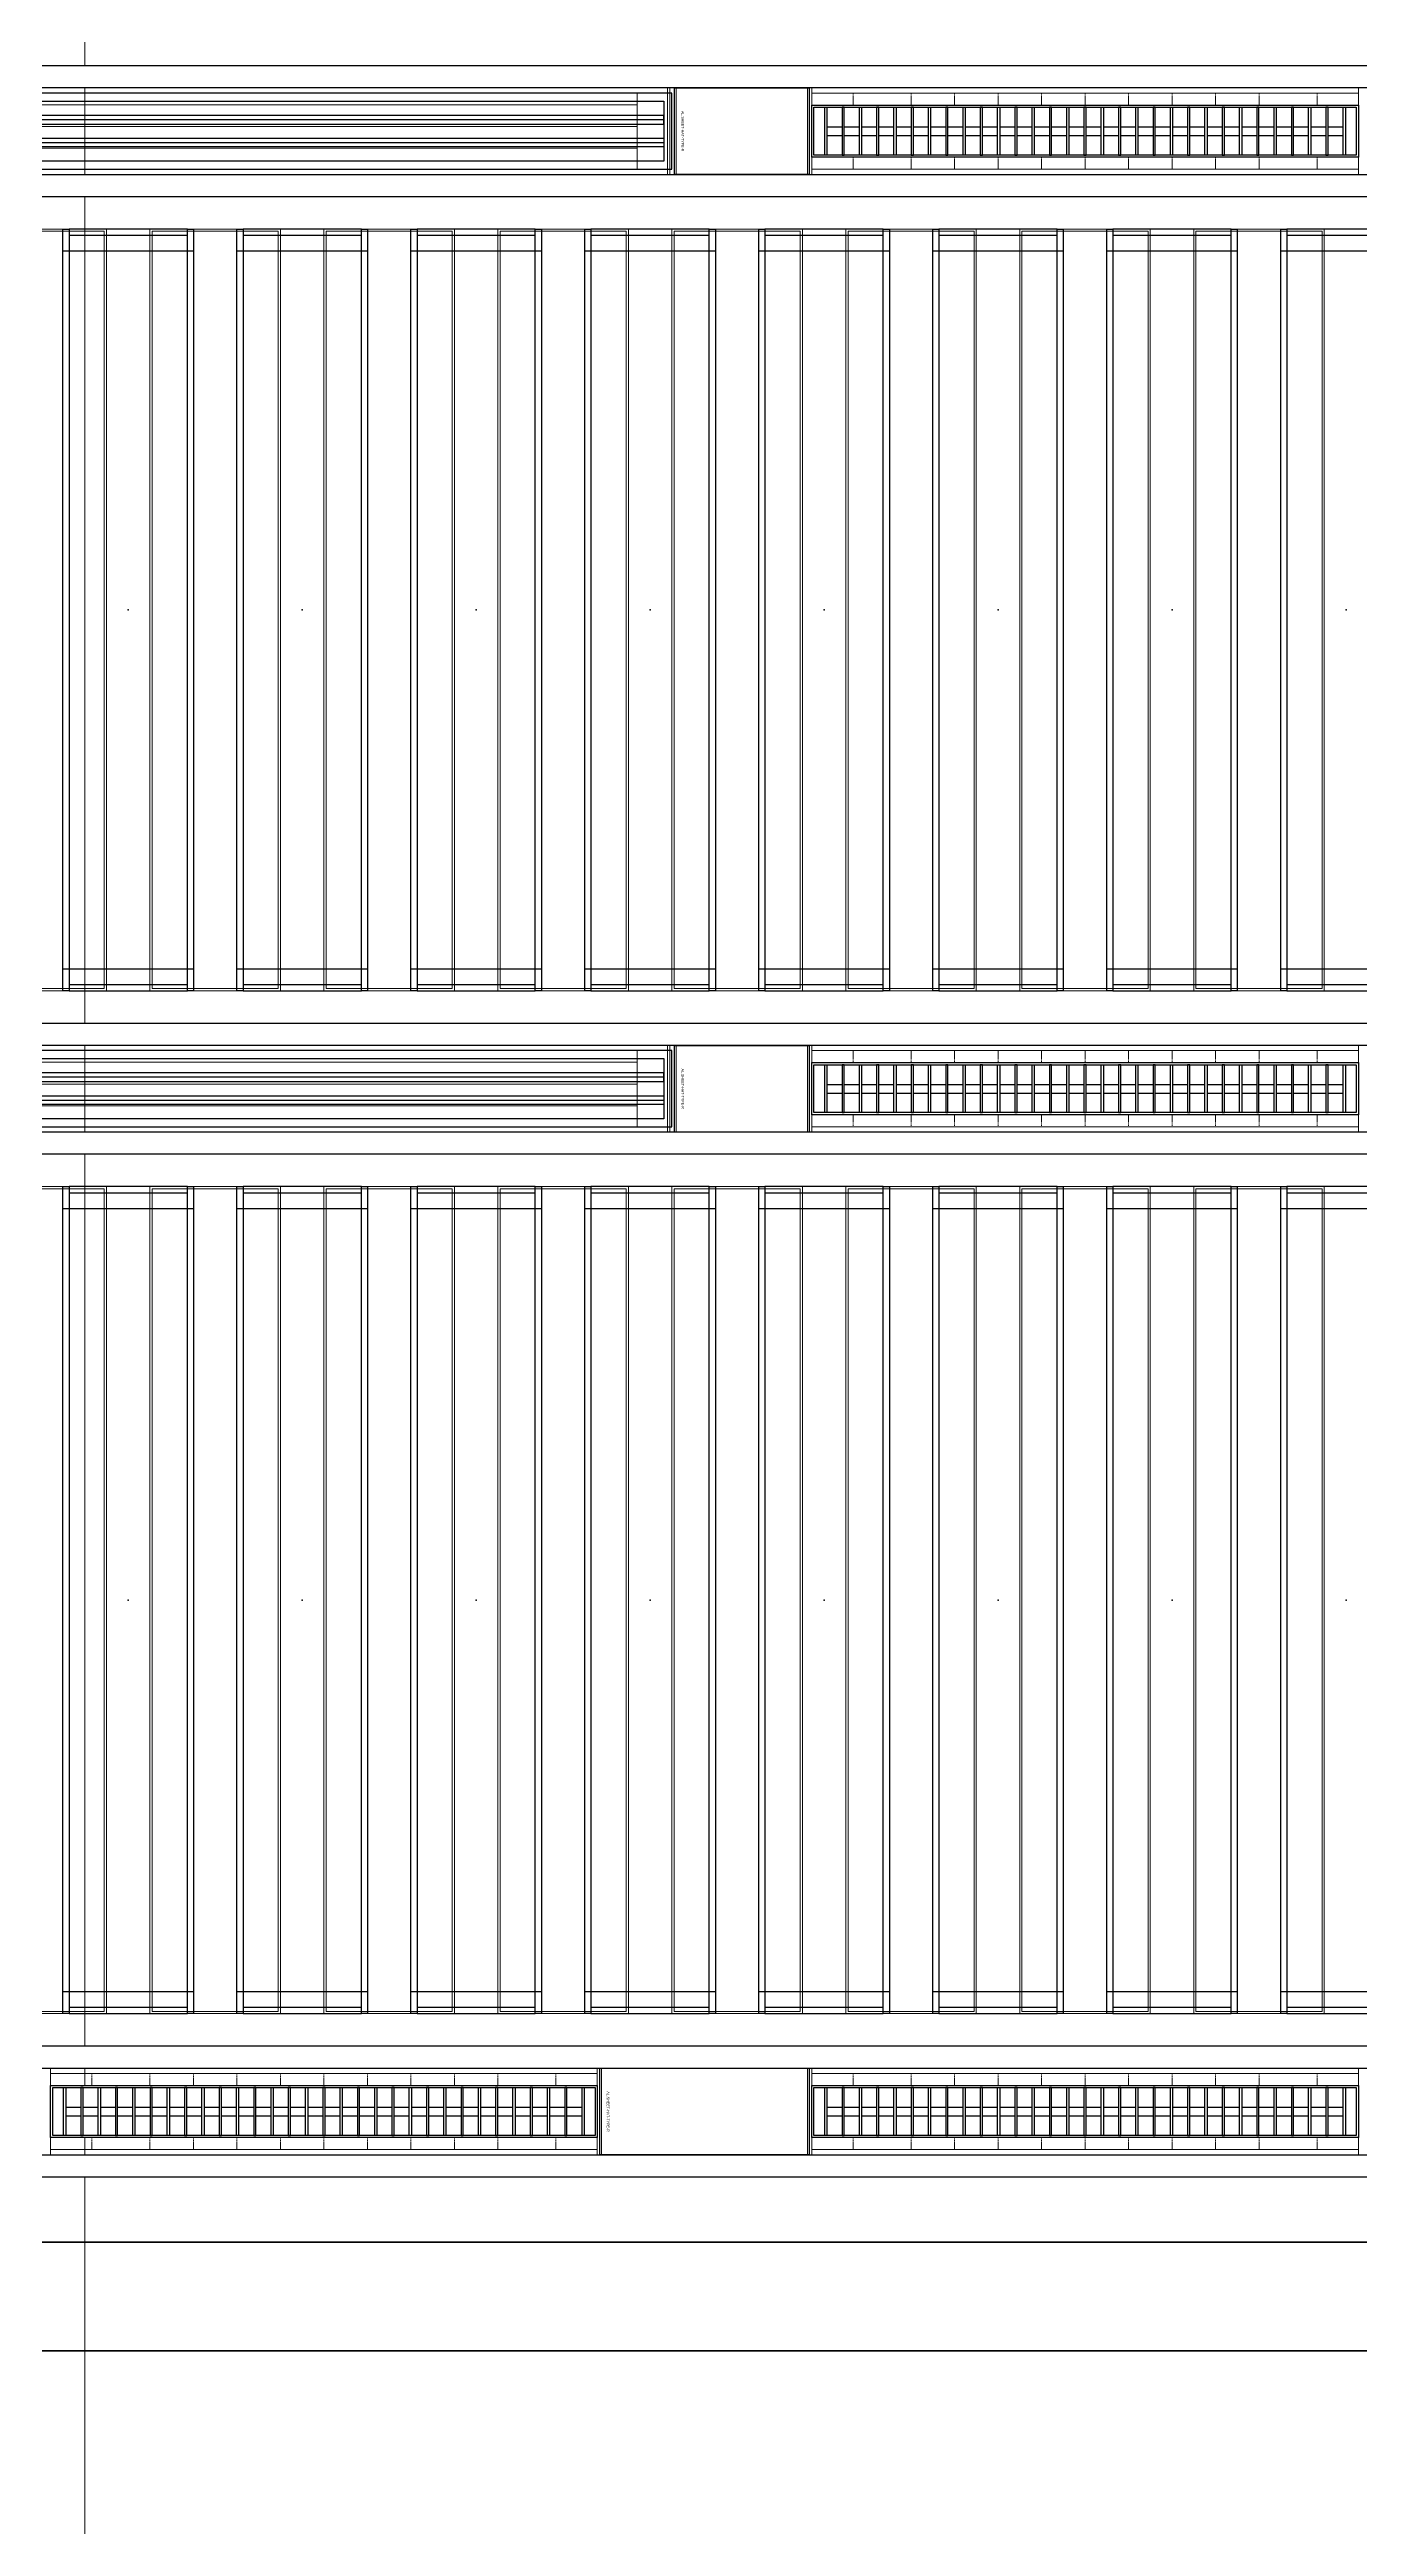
# Model space of a CAD drawing. Header units: millimetres. Extents: x 813027 to 1148939, y -931049 to -10.
# Drawn here: x 908759 to 911771, y -115288 to -109598 of the extents above; entities that cross this region are included whole.
import ezdxf
from ezdxf.enums import TextEntityAlignment as Align

# ---------------------------------------------------------------- set-up
doc = ezdxf.new("R2010")
doc.units = ezdxf.units.MM
doc.linetypes.add('DPA_Grid _ Level 500', pattern=[5.5, 2.75, -0.75, 1.25, -0.75])
doc.linetypes.add('DPA_Hidden 50', pattern=[3, 2, -1])
for name, color, linetype in [('000 - WIPEOUT', 250, 'Continuous'), ('001 - ASCESSORIES', 1, 'Continuous'), ('A04_TUBE SERIES', 2, 'Continuous'), ('A11_ALU.SOLID SHEET', 7, 'Continuous')]:
    doc.layers.add(name, color=color, linetype=linetype)
for name, color, linetype, lineweight in [('A-GLAZ-CURT', 2, 'Continuous', 9), ('S-GRID', 251, 'Continuous', 9), ('WALL-E', 2, 'Continuous', 25)]:
    doc.layers.add(name, color=color, linetype=linetype, lineweight=lineweight)

# ---------------------------------------------------------------- blocks, each defined once
blk = doc.blocks.new('DPA_CP_Metal Ceiling Panel - Vertical Panel with Gap-V2-4160 - LOWER PLATFORM LEVEL - REFLECTED CEILING GENERAL PLAN')
at = {"layer": 'A-GLAZ-CURT'}
for p, q in [((911396.3, -112211.8), (911396.3, -114111.8)), ((911696.3, -112211.8), (911396.3, -112211.8)), ((911396.3, -114111.8), (911396.3, -112211.8)), ((911396.3, -112211.8), (911691.3, -112211.8)), ((911396.3, -112211.8), (911396.3, -114111.8)), ((911696.3, -112211.8), (911396.3, -112211.8)), ((911691.3, -112211.8), (911396.3, -112211.8)), ((911396.3, -112211.8), (911396.3, -114111.8)), ((911396.3, -114111.8), (911396.3, -112211.8)), ((911396.3, -112211.8), (911696.3, -112211.8)), ((911401.3, -114106.8), (911401.3, -112216.8)), ((911691.3, -112216.8), (911401.3, -112216.8)), ((911691.3, -112216.8), (911691.3, -114106.8)), ((911696.3, -112211.8), (911696.3, -114111.8)), ((911696.3, -112211.8), (911696.3, -114111.8)), ((911696.3, -114111.8), (911696.3, -112211.8)), ((911696.3, -114111.8), (911696.3, -112211.8)), ((911696.3, -112211.8), (911696.3, -114111.8)), ((911696.3, -114111.8), (911396.3, -114111.8)), ((911691.3, -114111.8), (911396.3, -114111.8)), ((911396.3, -114111.8), (911696.3, -114111.8)), ((911396.3, -114111.8), (911691.3, -114111.8)), ((911696.3, -114111.8), (911396.3, -114111.8)), ((911691.3, -114106.8), (911401.3, -114106.8))]:
    blk.add_line(p, q, dxfattribs=at)
blk = doc.blocks.new('DPA_CP_Metal Ceiling Panel - Vertical Panel with Gap-13988918-4160 - LOWER PLATFORM LEVEL - REFLECTED CEILING GENERAL PLAN')
at = {"layer": 'A-GLAZ-CURT'}
for p, q in [((994596.3, -114111.8), (994596.3, -112211.8)), ((994596.3, -112211.8), (994896.3, -112211.8)), ((994596.3, -114111.8), (994596.3, -112211.8)), ((994596.3, -112211.8), (994896.3, -112211.8)), ((994896.3, -112211.8), (994596.3, -112211.8)), ((994596.3, -112211.8), (994596.3, -114111.8)), ((994896.3, -112211.8), (994596.3, -112211.8)), ((994596.3, -112211.8), (994596.3, -114111.8)), ((994596.3, -114111.8), (994596.3, -112211.8)), ((994596.3, -112211.8), (994896.3, -112211.8)), ((994601.3, -114106.8), (994601.3, -112216.8)), ((994601.3, -112216.8), (994891.3, -112216.8)), ((994891.3, -112216.8), (994891.3, -114106.8)), ((994896.3, -114111.8), (994896.3, -112211.8)), ((994896.3, -112211.8), (994896.3, -114111.8)), ((994896.3, -114111.8), (994896.3, -112211.8)), ((994896.3, -114111.8), (994896.3, -112211.8)), ((994896.3, -112211.8), (994896.3, -114111.8)), ((994596.3, -114111.8), (994896.3, -114111.8)), ((994896.3, -114111.8), (994596.3, -114111.8)), ((994596.3, -114111.8), (994896.3, -114111.8)), ((994596.3, -114111.8), (994896.3, -114111.8)), ((994896.3, -114111.8), (994596.3, -114111.8)), ((994601.3, -114106.8), (994891.3, -114106.8))]:
    blk.add_line(p, q, dxfattribs=at)
blk = doc.blocks.new('DPA_CP_Metal Ceiling Panel - Vertical Panel with Gap-V6-4160 - LOWER PLATFORM LEVEL - REFLECTED CEILING GENERAL PLAN')
at = {"layer": 'A-GLAZ-CURT'}
for p, q in [((911396.3, -110011.8), (911396.3, -111761.8)), ((911696.3, -110011.8), (911396.3, -110011.8)), ((911396.3, -111761.8), (911396.3, -110011.8)), ((911396.3, -110011.8), (911691.3, -110011.8)), ((911396.3, -110011.8), (911396.3, -111761.8)), ((911696.3, -110011.8), (911396.3, -110011.8)), ((911691.3, -110011.8), (911396.3, -110011.8)), ((911396.3, -110011.8), (911396.3, -111761.8)), ((911396.3, -111761.8), (911396.3, -110011.8)), ((911396.3, -110011.8), (911696.3, -110011.8)), ((911401.3, -111756.8), (911401.3, -110016.8)), ((911691.3, -110016.8), (911401.3, -110016.8)), ((911691.3, -110016.8), (911691.3, -111756.8)), ((911696.3, -110011.8), (911696.3, -111761.8)), ((911696.3, -110011.8), (911696.3, -111761.8)), ((911696.3, -111761.8), (911696.3, -110011.8)), ((911696.3, -111761.8), (911696.3, -110011.8)), ((911696.3, -110011.8), (911696.3, -111761.8)), ((911696.3, -111761.8), (911396.3, -111761.8)), ((911691.3, -111761.8), (911396.3, -111761.8)), ((911396.3, -111761.8), (911696.3, -111761.8)), ((911396.3, -111761.8), (911691.3, -111761.8)), ((911696.3, -111761.8), (911396.3, -111761.8)), ((911691.3, -111756.8), (911401.3, -111756.8))]:
    blk.add_line(p, q, dxfattribs=at)
blk = doc.blocks.new('DPA_CP_Metal Ceiling Panel - Vertical Panel with Gap-23421458-4160 - LOWER PLATFORM LEVEL - REFLECTED CEILING GENERAL PLAN')
at = {"layer": 'A-GLAZ-CURT'}
for p, q in [((914196.3, -110011.8), (914196.3, -111761.8)), ((914496.3, -110011.8), (914196.3, -110011.8)), ((914196.3, -111761.8), (914196.3, -110011.8)), ((914196.3, -110011.8), (914496.3, -110011.8)), ((914196.3, -110011.8), (914196.3, -111761.8)), ((914496.3, -110011.8), (914196.3, -110011.8)), ((914496.3, -110011.8), (914196.3, -110011.8)), ((914196.3, -110011.8), (914196.3, -111761.8)), ((914196.3, -111761.8), (914196.3, -110011.8)), ((914196.3, -110011.8), (914496.3, -110011.8)), ((914201.3, -111756.8), (914201.3, -110016.8)), ((914491.3, -110016.8), (914201.3, -110016.8)), ((914491.3, -110016.8), (914491.3, -111756.8)), ((914496.3, -110011.8), (914496.3, -111761.8)), ((914496.3, -110011.8), (914496.3, -111761.8)), ((914496.3, -111761.8), (914496.3, -110011.8)), ((914496.3, -111761.8), (914496.3, -110011.8)), ((914496.3, -110011.8), (914496.3, -111761.8)), ((914496.3, -111761.8), (914196.3, -111761.8)), ((914496.3, -111761.8), (914196.3, -111761.8)), ((914196.3, -111761.8), (914496.3, -111761.8)), ((914196.3, -111761.8), (914496.3, -111761.8)), ((914496.3, -111761.8), (914196.3, -111761.8)), ((914491.3, -111756.8), (914201.3, -111756.8))]:
    blk.add_line(p, q, dxfattribs=at)
blk = doc.blocks.new('DPA_CP_Metal Ceiling Luminaire1 - Linear Luminaire 2-14739897-4160 - LOWER PLATFORM LEVEL - REFLECTED CEILING GENERAL PLAN')
at = {"layer": 'A-GLAZ-CURT'}
for p, q in [((901767.8, -114474.3), (901767.8, -114199.3)), ((901767.8, -114199.3), (903024.8, -114199.3)), ((901767.8, -114199.3), (901767.8, -114474.3)), ((903024.8, -114199.3), (901767.8, -114199.3)), ((901767.8, -114199.3), (903024.8, -114199.3)), ((903024.8, -114199.3), (903024.8, -114474.3)), ((903024.8, -114474.3), (903024.8, -114199.3)), ((901767.8, -114249.3), (901767.8, -114474.3)), ((901767.8, -114249.3), (903024.8, -114249.3)), ((903024.8, -114249.3), (903024.8, -114474.3)), ((901767.8, -114424.3), (903024.8, -114424.3)), ((903024.8, -114474.3), (901767.8, -114474.3)), ((903024.8, -114474.3), (901767.8, -114474.3)), ((901767.8, -114474.3), (903024.8, -114474.3))]:
    blk.add_line(p, q, dxfattribs=at)
at = {"layer": 'A-GLAZ-CURT', "linetype": 'DPA_Hidden 50'}
for p, q in [((901862.8, -114249.3), (901862.8, -114424.3)), ((901996.3, -114249.3), (901996.3, -114424.3)), ((902096.3, -114249.3), (902096.3, -114424.3)), ((902196.3, -114249.3), (902196.3, -114424.3)), ((902296.3, -114249.3), (902296.3, -114424.3)), ((902396.3, -114249.3), (902396.3, -114424.3)), ((902496.3, -114249.3), (902496.3, -114424.3)), ((902596.3, -114249.3), (902596.3, -114424.3)), ((902696.3, -114249.3), (902696.3, -114424.3)), ((902796.3, -114249.3), (902796.3, -114424.3)), ((902929.8, -114249.3), (902929.8, -114424.3))]:
    blk.add_line(p, q, dxfattribs=at)
blk = doc.blocks.new('DPA_CP_Metal Ceiling Panel - Horizontal with Gap-20306943-4160 - LOWER PLATFORM LEVEL - REFLECTED CEILING GENERAL PLAN')
at = {"layer": 'A-GLAZ-CURT'}
for p, q in [((910029.8, -114474.3), (910029.8, -114199.3)), ((910029.8, -114199.3), (910512.8, -114199.3)), ((910029.8, -114474.3), (910029.8, -114199.3)), ((910029.8, -114199.3), (910512.8, -114199.3)), ((910512.8, -114199.3), (910029.8, -114199.3)), ((910029.8, -114199.3), (910029.8, -114474.3)), ((910512.8, -114199.3), (910029.8, -114199.3)), ((910029.8, -114199.3), (910029.8, -114474.3)), ((910029.8, -114474.3), (910029.8, -114199.3)), ((910029.8, -114199.3), (910512.8, -114199.3)), ((910034.8, -114469.3), (910034.8, -114204.3)), ((910034.8, -114204.3), (910507.8, -114204.3)), ((910507.8, -114204.3), (910507.8, -114469.3)), ((910512.8, -114474.3), (910512.8, -114199.3)), ((910512.8, -114199.3), (910512.8, -114474.3)), ((910512.8, -114474.3), (910512.8, -114199.3)), ((910512.8, -114474.3), (910512.8, -114199.3)), ((910512.8, -114199.3), (910512.8, -114474.3)), ((910029.8, -114474.3), (910512.8, -114474.3)), ((910512.8, -114474.3), (910029.8, -114474.3)), ((910029.8, -114474.3), (910512.8, -114474.3)), ((910029.8, -114474.3), (910512.8, -114474.3)), ((910512.8, -114474.3), (910029.8, -114474.3)), ((910034.8, -114469.3), (910507.8, -114469.3))]:
    blk.add_line(p, q, dxfattribs=at)
blk = doc.blocks.new('DPA_CP_Metal Ceiling Panel - Horizontal with Gap-20308794-4160 - LOWER PLATFORM LEVEL - REFLECTED CEILING GENERAL PLAN')
at = {"layer": 'A-GLAZ-CURT'}
for p, q in [((910201.3, -109924.3), (910201.3, -109649.3)), ((910201.3, -109649.3), (910512.8, -109649.3)), ((910201.3, -109924.3), (910201.3, -109649.3)), ((910201.3, -109649.3), (910512.8, -109649.3)), ((910512.8, -109649.3), (910201.3, -109649.3)), ((910201.3, -109649.3), (910201.3, -109924.3)), ((910512.8, -109649.3), (910201.3, -109649.3)), ((910201.3, -109649.3), (910201.3, -109924.3)), ((910201.3, -109924.3), (910201.3, -109649.3)), ((910201.3, -109649.3), (910512.8, -109649.3)), ((910206.3, -109919.3), (910206.3, -109654.3)), ((910206.3, -109654.3), (910507.8, -109654.3)), ((910507.8, -109654.3), (910507.8, -109919.3)), ((910512.8, -109924.3), (910512.8, -109649.3)), ((910512.8, -109649.3), (910512.8, -109924.3)), ((910512.8, -109924.3), (910512.8, -109649.3)), ((910512.8, -109924.3), (910512.8, -109649.3)), ((910512.8, -109649.3), (910512.8, -109924.3)), ((910201.3, -109924.3), (910512.8, -109924.3)), ((910512.8, -109924.3), (910201.3, -109924.3)), ((910201.3, -109924.3), (910512.8, -109924.3)), ((910201.3, -109924.3), (910512.8, -109924.3)), ((910512.8, -109924.3), (910201.3, -109924.3)), ((910206.3, -109919.3), (910507.8, -109919.3))]:
    blk.add_line(p, q, dxfattribs=at)
blk = doc.blocks.new('DPA_CP_Metal Ceiling Luminaire2 - Linear Luminaire 2-14763311-4160 - LOWER PLATFORM LEVEL - REFLECTED CEILING GENERAL PLAN')
at = {"layer": 'A-GLAZ-CURT'}
for p, q in [((907017.8, -109924.3), (907017.8, -109649.3)), ((907017.8, -109649.3), (908274.8, -109649.3)), ((907017.8, -109649.3), (907017.8, -109924.3)), ((908274.8, -109649.3), (907017.8, -109649.3)), ((907017.8, -109649.3), (908274.8, -109649.3)), ((908274.8, -109649.3), (908274.8, -109924.3)), ((908274.8, -109924.3), (908274.8, -109649.3)), ((907017.8, -109699.3), (907017.8, -109924.3)), ((907017.8, -109699.3), (908274.8, -109699.3)), ((908274.8, -109699.3), (908274.8, -109924.3)), ((907017.8, -109874.3), (908274.8, -109874.3)), ((908274.8, -109924.3), (907017.8, -109924.3)), ((908274.8, -109924.3), (907017.8, -109924.3)), ((907017.8, -109924.3), (908274.8, -109924.3))]:
    blk.add_line(p, q, dxfattribs=at)
at = {"layer": 'A-GLAZ-CURT', "linetype": 'DPA_Hidden 50'}
for p, q in [((907112.8, -109699.3), (907112.8, -109874.3)), ((907246.3, -109699.3), (907246.3, -109874.3)), ((907346.3, -109699.3), (907346.3, -109874.3)), ((907446.3, -109699.3), (907446.3, -109874.3)), ((907546.3, -109699.3), (907546.3, -109874.3)), ((907646.3, -109699.3), (907646.3, -109874.3)), ((907746.3, -109699.3), (907746.3, -109874.3)), ((907846.3, -109699.3), (907846.3, -109874.3)), ((907946.3, -109699.3), (907946.3, -109874.3)), ((908046.3, -109699.3), (908046.3, -109874.3)), ((908179.8, -109699.3), (908179.8, -109874.3))]:
    blk.add_line(p, q, dxfattribs=at)
blk = doc.blocks.new('DPA_CP_Metal Ceiling Air Supply - Linear Diffuser Air Supply-14762131-4160 - LOWER PLATFORM LEVEL - REFLECTED CEILING GENERAL PLAN')
at = {"layer": 'A-GLAZ-CURT'}
h = blk.add_hatch(dxfattribs=at)
h.set_pattern_fill('FP_13', color=256, style=0, pattern_type=2)
h.set_pattern_definition([(180, (909396.33, -109824.28), (6e-15, 50), [])])
h.paths.add_polyline_path([(908676.3, -109874.3), (910116.3, -109874.3), (910116.3, -109699.3), (908676.3, -109699.3)])
for p, q in [((908601.3, -109924.3), (908601.3, -109649.3)), ((908601.3, -109649.3), (910191.3, -109649.3)), ((908601.3, -109924.3), (908601.3, -109649.3)), ((908601.3, -109649.3), (910191.3, -109649.3)), ((910191.3, -109649.3), (908601.3, -109649.3)), ((908601.3, -109649.3), (908601.3, -109924.3)), ((910191.3, -109649.3), (908601.3, -109649.3)), ((908601.3, -109649.3), (908601.3, -109924.3)), ((908601.3, -109924.3), (908601.3, -109649.3)), ((908601.3, -109649.3), (910191.3, -109649.3)), ((908606.3, -109919.3), (908606.3, -109654.3)), ((908606.3, -109654.3), (910186.3, -109654.3)), ((910186.3, -109654.3), (910186.3, -109919.3)), ((910191.3, -109924.3), (910191.3, -109649.3)), ((910191.3, -109649.3), (910191.3, -109924.3)), ((910191.3, -109924.3), (910191.3, -109649.3)), ((910191.3, -109924.3), (910191.3, -109649.3)), ((910191.3, -109649.3), (910191.3, -109924.3)), ((910116.3, -109699.3), (908676.3, -109699.3)), ((908676.3, -109699.3), (908676.3, -109874.3)), ((908676.3, -109874.3), (908676.3, -109699.3)), ((908676.3, -109699.3), (910116.3, -109699.3)), ((908676.3, -109874.3), (908676.3, -109699.3)), ((908676.3, -109699.3), (910116.3, -109699.3)), ((910116.3, -109699.3), (908676.3, -109699.3)), ((908676.3, -109699.3), (908676.3, -109874.3)), ((910116.3, -109874.3), (910116.3, -109699.3)), ((910116.3, -109699.3), (910116.3, -109874.3)), ((910116.3, -109699.3), (910116.3, -109874.3)), ((910116.3, -109874.3), (910116.3, -109699.3)), ((908676.3, -109874.3), (910116.3, -109874.3)), ((910116.3, -109874.3), (908676.3, -109874.3)), ((910116.3, -109874.3), (908676.3, -109874.3)), ((908676.3, -109874.3), (910116.3, -109874.3)), ((908601.3, -109924.3), (910191.3, -109924.3)), ((910191.3, -109924.3), (908601.3, -109924.3)), ((908601.3, -109924.3), (910191.3, -109924.3)), ((908601.3, -109924.3), (910191.3, -109924.3)), ((910191.3, -109924.3), (908601.3, -109924.3)), ((908606.3, -109919.3), (910186.3, -109919.3))]:
    blk.add_line(p, q, dxfattribs=at)
blk = doc.blocks.new('C-2-PP21-AR-4160-01-B_20250829-084021_EXCL')
at = {"layer": 'A-GLAZ-CURT'}
for name, p in [('DPA_CP_Metal Ceiling Air Supply - Linear Diffuser Air Supply-14762131-4160 - LOWER PLATFORM LEVEL - REFLECTED CEILING GENERAL PLAN', (-1047096.3, 105341.8)), ('DPA_CP_Metal Ceiling Panel - Horizontal with Gap-20308794-4160 - LOWER PLATFORM LEVEL - REFLECTED CEILING GENERAL PLAN', (-1047096.3, 105341.8)), ('DPA_CP_Metal Ceiling Luminaire2 - Linear Luminaire 2-14763311-4160 - LOWER PLATFORM LEVEL - REFLECTED CEILING GENERAL PLAN', (-1043596.3, 105341.8)), ('DPA_CP_Metal Ceiling Panel - Vertical Panel with Gap-23421458-4160 - LOWER PLATFORM LEVEL - REFLECTED CEILING GENERAL PLAN', (-1052696.3, 105341.8)), ('DPA_CP_Metal Ceiling Panel - Vertical Panel with Gap-23421458-4160 - LOWER PLATFORM LEVEL - REFLECTED CEILING GENERAL PLAN', (-1052296.3, 105341.8)), ('DPA_CP_Metal Ceiling Panel - Vertical Panel with Gap-23421458-4160 - LOWER PLATFORM LEVEL - REFLECTED CEILING GENERAL PLAN', (-1051896.3, 105341.8)), ('DPA_CP_Metal Ceiling Panel - Vertical Panel with Gap-23421458-4160 - LOWER PLATFORM LEVEL - REFLECTED CEILING GENERAL PLAN', (-1051496.3, 105341.8)), ('DPA_CP_Metal Ceiling Panel - Vertical Panel with Gap-23421458-4160 - LOWER PLATFORM LEVEL - REFLECTED CEILING GENERAL PLAN', (-1051096.3, 105341.8)), ('DPA_CP_Metal Ceiling Panel - Vertical Panel with Gap-23421458-4160 - LOWER PLATFORM LEVEL - REFLECTED CEILING GENERAL PLAN', (-1050696.3, 105341.8)), ('DPA_CP_Metal Ceiling Panel - Vertical Panel with Gap-23421458-4160 - LOWER PLATFORM LEVEL - REFLECTED CEILING GENERAL PLAN', (-1050296.3, 105341.8)), ('DPA_CP_Metal Ceiling Panel - Vertical Panel with Gap-V6-4160 - LOWER PLATFORM LEVEL - REFLECTED CEILING GENERAL PLAN', (-1047096.3, 105341.8)), ('DPA_CP_Metal Ceiling Air Supply - Linear Diffuser Air Supply-14762131-4160 - LOWER PLATFORM LEVEL - REFLECTED CEILING GENERAL PLAN', (-1047096.3, 103141.8)), ('DPA_CP_Metal Ceiling Panel - Horizontal with Gap-20308794-4160 - LOWER PLATFORM LEVEL - REFLECTED CEILING GENERAL PLAN', (-1047096.3, 103141.8)), ('DPA_CP_Metal Ceiling Luminaire1 - Linear Luminaire 2-14739897-4160 - LOWER PLATFORM LEVEL - REFLECTED CEILING GENERAL PLAN', (-1038346.3, 107691.8)), ('DPA_CP_Metal Ceiling Panel - Vertical Panel with Gap-V2-4160 - LOWER PLATFORM LEVEL - REFLECTED CEILING GENERAL PLAN', (-1047096.3, 105341.8)), ('DPA_CP_Metal Ceiling Luminaire1 - Linear Luminaire 2-14739897-4160 - LOWER PLATFORM LEVEL - REFLECTED CEILING GENERAL PLAN', (-1040096.3, 105341.8)), ('DPA_CP_Metal Ceiling Panel - Horizontal with Gap-20306943-4160 - LOWER PLATFORM LEVEL - REFLECTED CEILING GENERAL PLAN', (-1047096.3, 105341.8)), ('DPA_CP_Metal Ceiling Luminaire1 - Linear Luminaire 2-14739897-4160 - LOWER PLATFORM LEVEL - REFLECTED CEILING GENERAL PLAN', (-1038346.3, 105341.8))]:
    blk.add_blockref(name, p, dxfattribs=at)
at = {"layer": 'A-GLAZ-CURT', "rotation": 180}
for p in [(856396.3, -120981.8), (856796.3, -120981.8), (857196.3, -120981.8), (857596.3, -120981.8), (857996.3, -120981.8), (858396.3, -120981.8), (858796.3, -120981.8)]:
    blk.add_blockref('DPA_CP_Metal Ceiling Panel - Vertical Panel with Gap-13988918-4160 - LOWER PLATFORM LEVEL - REFLECTED CEILING GENERAL PLAN', p, dxfattribs=at)
blk = doc.blocks.new('*U485')
at = {"color": 1}
blk.add_wipeout([(628.5, -60), (-628.5, -60), (-628.5, 60), (628.5, 60)], dxfattribs=at).dxf.layer = '000 - WIPEOUT'
at = {"layer": '001 - ASCESSORIES', "color": 0}
blk.add_lwpolyline([(628.5, -60), (-628.5, -60), (-628.5, 60), (628.5, 60)], close=True, dxfattribs=at)
at = {"layer": '001 - ASCESSORIES'}
for points in [[(623.5, -55), (-623.5, -55), (-623.5, 55), (623.5, 55)], [(-593.5, -55), (-598.5, -55), (-598.5, 55), (-593.5, 55)], [(-558.8, -55), (-553.8, -55), (-553.8, 55), (-558.8, 55)], [(-514, -55), (-519, -55), (-519, 55), (-514, 55)], [(-479.3, -55), (-474.3, -55), (-474.3, 55), (-479.3, 55)], [(-434.6, -55), (-439.6, -55), (-439.6, 55), (-434.6, 55)], [(-399.8, -55), (-394.8, -55), (-394.8, 55), (-399.8, 55)], [(-355.1, -55), (-360.1, -55), (-360.1, 55), (-355.1, 55)], [(-320.4, -55), (-315.4, -55), (-315.4, 55), (-320.4, 55)], [(-275.6, -55), (-280.6, -55), (-280.6, 55), (-275.6, 55)], [(-240.9, -55), (-235.9, -55), (-235.9, 55), (-240.9, 55)], [(-196.2, -55), (-201.2, -55), (-201.2, 55), (-196.2, 55)], [(-161.4, -55), (-156.4, -55), (-156.4, 55), (-161.4, 55)], [(-116.7, -55), (-121.7, -55), (-121.7, 55), (-116.7, 55)], [(-82, -55), (-77, -55), (-77, 55), (-82, 55)], [(-37.2, -55), (-42.2, -55), (-42.2, 55), (-37.2, 55)], [(-2.5, -55), (2.5, -55), (2.5, 55), (-2.5, 55)], [(42.2, -55), (37.2, -55), (37.2, 55), (42.2, 55)], [(77, -55), (82, -55), (82, 55), (77, 55)], [(121.7, -55), (116.7, -55), (116.7, 55), (121.7, 55)], [(156.4, -55), (161.4, -55), (161.4, 55), (156.4, 55)], [(201.2, -55), (196.2, -55), (196.2, 55), (201.2, 55)], [(235.9, -55), (240.9, -55), (240.9, 55), (235.9, 55)], [(280.6, -55), (275.6, -55), (275.6, 55), (280.6, 55)], [(315.4, -55), (320.4, -55), (320.4, 55), (315.4, 55)], [(360.1, -55), (355.1, -55), (355.1, 55), (360.1, 55)], [(394.8, -55), (399.8, -55), (399.8, 55), (394.8, 55)], [(439.6, -55), (434.6, -55), (434.6, 55), (439.6, 55)], [(474.3, -55), (479.3, -55), (479.3, 55), (474.3, 55)], [(519, -55), (514, -55), (514, 55), (519, 55)], [(553.8, -55), (558.8, -55), (558.8, 55), (553.8, 55)], [(598.5, -55), (593.5, -55), (593.5, 55), (598.5, 55)]]:
    blk.add_lwpolyline(points, close=True, dxfattribs=at)
for points in [[(-593.5, 10), (-558.8, 10)], [(-553.8, 10), (-519, 10)], [(-514, 10), (-479.3, 10)], [(-474.3, 10), (-439.6, 10)], [(-434.6, 10), (-399.8, 10)], [(-394.8, 10), (-360.1, 10)], [(-355.1, 10), (-320.4, 10)], [(-315.4, 10), (-280.6, 10)], [(-275.6, 10), (-240.9, 10)], [(-235.9, 10), (-201.2, 10)], [(-196.2, 10), (-161.4, 10)], [(-156.4, 10), (-121.7, 10)], [(-116.7, 10), (-82, 10)], [(-77, 10), (-42.2, 10)], [(-37.2, 10), (-2.5, 10)], [(2.5, 10), (37.2, 10)], [(42.2, 10), (77, 10)], [(82, 10), (116.7, 10)], [(121.7, 10), (156.4, 10)], [(161.4, 10), (196.2, 10)], [(201.2, 10), (235.9, 10)], [(240.9, 10), (275.6, 10)], [(280.6, 10), (315.4, 10)], [(320.4, 10), (355.1, 10)], [(360.1, 10), (394.8, 10)], [(399.8, 10), (434.6, 10)], [(439.6, 10), (474.3, 10)], [(479.3, 10), (514, 10)], [(519, 10), (553.8, 10)], [(558.8, 10), (593.5, 10)], [(-593.5, -10), (-558.8, -10)], [(-553.8, -10), (-519, -10)], [(-514, -10), (-479.3, -10)], [(-474.3, -10), (-439.6, -10)], [(-434.6, -10), (-399.8, -10)], [(-394.8, -10), (-360.1, -10)], [(-355.1, -10), (-320.4, -10)], [(-315.4, -10), (-280.6, -10)], [(-275.6, -10), (-240.9, -10)], [(-235.9, -10), (-201.2, -10)], [(-196.2, -10), (-161.4, -10)], [(-156.4, -10), (-121.7, -10)], [(-116.7, -10), (-82, -10)], [(-77, -10), (-42.2, -10)], [(-37.2, -10), (-2.5, -10)], [(2.5, -10), (37.2, -10)], [(42.2, -10), (77, -10)], [(82, -10), (116.7, -10)], [(121.7, -10), (156.4, -10)], [(161.4, -10), (196.2, -10)], [(201.2, -10), (235.9, -10)], [(240.9, -10), (275.6, -10)], [(280.6, -10), (315.4, -10)], [(320.4, -10), (355.1, -10)], [(360.1, -10), (394.8, -10)], [(399.8, -10), (434.6, -10)], [(439.6, -10), (474.3, -10)], [(479.3, -10), (514, -10)], [(519, -10), (553.8, -10)], [(558.8, -10), (593.5, -10)]]:
    blk.add_lwpolyline(points, dxfattribs=at)
blk = doc.blocks.new('*U484')
at = {"layer": '001 - ASCESSORIES', "color": 0, "linetype": 'ByBlock'}
blk.add_lwpolyline([(800, 87.5), (-800, 87.5), (-800, -87.5), (800, -87.5)], close=True, dxfattribs=at)
at = {"layer": '001 - ASCESSORIES', "linetype": 'ByBlock'}
for points in [[(-781.5, 69), (781.5, 69), (781.5, -69), (-781.5, -69)], [(781.5, 36.3), (-781.5, 36.3), (-781.5, 16.3), (781.5, 16.3)], [(-781.5, -16.3), (781.5, -16.3), (781.5, -36.3), (-781.5, -36.3)]]:
    blk.add_lwpolyline(points, close=True, dxfattribs=at)
for points in [[(781.5, 26.3), (-781.5, 26.3)], [(-781.5, -26.3), (781.5, -26.3)]]:
    blk.add_lwpolyline(points, dxfattribs=at)
blk = doc.blocks.new('*U493')
at = {"layer": 'A11_ALU.SOLID SHEET', "color": 0}
blk.add_lwpolyline([(483, -98.8), (483, 98.8), (0, 98.8), (0, -98.8)], close=True, dxfattribs=at)
at = {"layer": 'Defpoints', "color": 250}
blk.add_point((0, 0), dxfattribs=at)
blk.add_text('AL.SHEET-HAT-TYPE-R', height=6, rotation=270, dxfattribs=at).set_placement((15, 0), align=Align.BOTTOM_CENTER)
blk = doc.blocks.new('*U488')
at = {"layer": 'A11_ALU.SOLID SHEET', "color": 0}
blk.add_lwpolyline([(311.5, -98.8), (311.5, 98.8), (0, 98.8), (0, -98.8)], close=True, dxfattribs=at)
at = {"layer": 'Defpoints', "color": 250}
blk.add_point((0, 0), dxfattribs=at)
blk.add_text('AL.SHEET-HAT-TYPE-R', height=6, rotation=270, dxfattribs=at).set_placement((15, 0), align=Align.BOTTOM_CENTER)
blk = doc.blocks.new('*U504')
blk.add_attdef('EXTR.OVL-LENGTH_', (-25, -59.1), '', height=5)
blk.add_wipeout([(-25, 0), (25, 0), (25, 9990), (-25, 9990)]).dxf.layer = '000 - WIPEOUT'
at = {"layer": 'A04_TUBE SERIES', "color": 0}
blk.add_lwpolyline([(-25, 0), (25, 0), (25, 9990), (-25, 9990)], close=True, dxfattribs=at)
blk = doc.blocks.new('*U502')
blk.add_attdef('EXTR.OVL-LENGTH_', (-25, -59.1), '', height=5)
blk.add_wipeout([(-25, 0), (25, 0), (25, 9990), (-25, 9990)]).dxf.layer = '000 - WIPEOUT'
at = {"layer": 'A04_TUBE SERIES', "color": 0}
blk.add_lwpolyline([(-25, 0), (25, 0), (25, 9990), (-25, 9990)], close=True, dxfattribs=at)
blk = doc.blocks.new('*U495')
blk.add_attdef('EXTR.OVL-LENGTH_', (-25, -59.1), '', height=5)
blk.add_wipeout([(-25, 0), (25, 0), (25, 134900), (-25, 134900)]).dxf.layer = '000 - WIPEOUT'
at = {"layer": 'A04_TUBE SERIES', "color": 0}
blk.add_lwpolyline([(-25, 0), (25, 0), (25, 134900), (-25, 134900)], close=True, dxfattribs=at)
blk = doc.blocks.new('*U492')
blk.add_attdef('EXTR.OVL-LENGTH_', (-25, -59.1), '', height=5)
blk.add_wipeout([(-25, 0), (25, 0), (25, 134900), (-25, 134900)]).dxf.layer = '000 - WIPEOUT'
at = {"layer": 'A04_TUBE SERIES', "color": 0}
blk.add_lwpolyline([(-25, 0), (25, 0), (25, 134900), (-25, 134900)], close=True, dxfattribs=at)
blk = doc.blocks.new('*U515')
for p, q in [((-900.3, 51050), (-900.3, 51350)), ((900, 51350), (900, 51050)), ((-900.3, 50650), (-900.3, 50950)), ((900, 50950), (900, 50650)), ((-900.3, 50250), (-900.3, 50550)), ((900, 50550), (900, 50250)), ((-900.3, 49850), (-900.3, 50150)), ((900, 50150), (900, 49850)), ((-900.3, 49450), (-900.3, 49750)), ((900, 49750), (900, 49450)), ((-900.3, 49050), (-900.3, 49350)), ((900, 49350), (900, 49050)), ((-900.3, 48650), (-900.3, 48950)), ((900, 48950), (900, 48650)), ((-900.3, 48250), (-900.3, 48550)), ((900, 48550), (900, 48250))]:
    blk.add_line(p, q)
for p in [(0, 51200), (0, 50800), (0, 50400), (0, 50000), (0, 49600), (0, 49200), (0, 48800), (0, 48400)]:
    blk.add_point(p)
at = {"layer": 'A11_ALU.SOLID SHEET', "color": 0}
for points in [[(-950, 51350), (950, 51350), (950, 51336), (-950, 51336)], [(-950, 51064), (-936, 51064), (-936, 51336), (-950, 51336)], [(950, 51336), (936, 51336), (936, 51064), (950, 51064)], [(-950, 51064), (950, 51064), (950, 51050), (-950, 51050)], [(-950, 50950), (950, 50950), (950, 50936), (-950, 50936)], [(-950, 50664), (-936, 50664), (-936, 50936), (-950, 50936)], [(950, 50936), (936, 50936), (936, 50664), (950, 50664)], [(-950, 50664), (950, 50664), (950, 50650), (-950, 50650)], [(-950, 50550), (950, 50550), (950, 50536), (-950, 50536)], [(-950, 50264), (-936, 50264), (-936, 50536), (-950, 50536)], [(950, 50536), (936, 50536), (936, 50264), (950, 50264)], [(-950, 50264), (950, 50264), (950, 50250), (-950, 50250)], [(-950, 50150), (950, 50150), (950, 50136), (-950, 50136)], [(-950, 49864), (-936, 49864), (-936, 50136), (-950, 50136)], [(950, 50136), (936, 50136), (936, 49864), (950, 49864)], [(-950, 49864), (950, 49864), (950, 49850), (-950, 49850)], [(-950, 49750), (950, 49750), (950, 49736), (-950, 49736)], [(-950, 49464), (-936, 49464), (-936, 49736), (-950, 49736)], [(950, 49736), (936, 49736), (936, 49464), (950, 49464)], [(-950, 49464), (950, 49464), (950, 49450), (-950, 49450)], [(-950, 49350), (950, 49350), (950, 49336), (-950, 49336)], [(-950, 49064), (-936, 49064), (-936, 49336), (-950, 49336)], [(950, 49336), (936, 49336), (936, 49064), (950, 49064)], [(-950, 49064), (950, 49064), (950, 49050), (-950, 49050)], [(-950, 48950), (950, 48950), (950, 48936), (-950, 48936)], [(-950, 48664), (-936, 48664), (-936, 48936), (-950, 48936)], [(950, 48936), (936, 48936), (936, 48664), (950, 48664)], [(-950, 48664), (950, 48664), (950, 48650), (-950, 48650)], [(-950, 48550), (950, 48550), (950, 48536), (-950, 48536)], [(-950, 48264), (-936, 48264), (-936, 48536), (-950, 48536)], [(950, 48536), (936, 48536), (936, 48264), (950, 48264)]]:
    blk.add_lwpolyline(points, close=True, dxfattribs=at)
blk = doc.blocks.new('*U516')
for p, q in [((-825.3, 250), (-825.3, 550)), ((825, 550), (825, 250)), ((-825.3, -150), (-825.3, 150)), ((825, 150), (825, -150)), ((-825.3, -550), (-825.3, -250)), ((825, -250), (825, -550)), ((-825.3, -950), (-825.3, -650)), ((825, -650), (825, -950)), ((-825.3, -1350), (-825.3, -1050)), ((825, -1050), (825, -1350)), ((-825.3, -1750), (-825.3, -1450)), ((825, -1450), (825, -1750)), ((-825.3, -2150), (-825.3, -1850)), ((825, -1850), (825, -2150)), ((-825.3, -2550), (-825.3, -2250)), ((825, -2250), (825, -2550))]:
    blk.add_line(p, q)
for p in [(0, 400), (0, 0), (0, -400), (0, -800), (0, -1200), (0, -1600), (0, -2000), (0, -2400)]:
    blk.add_point(p)
at = {"layer": 'A11_ALU.SOLID SHEET', "color": 0}
for points in [[(-875, 550), (875, 550), (875, 536), (-875, 536)], [(-875, 264), (-861, 264), (-861, 536), (-875, 536)], [(875, 536), (861, 536), (861, 264), (875, 264)], [(-875, 264), (875, 264), (875, 250), (-875, 250)], [(-875, 150), (875, 150), (875, 136), (-875, 136)], [(-875, -136), (-861, -136), (-861, 136), (-875, 136)], [(875, 136), (861, 136), (861, -136), (875, -136)], [(-875, -136), (875, -136), (875, -150), (-875, -150)], [(-875, -250), (875, -250), (875, -264), (-875, -264)], [(-875, -536), (-861, -536), (-861, -264), (-875, -264)], [(875, -264), (861, -264), (861, -536), (875, -536)], [(-875, -536), (875, -536), (875, -550), (-875, -550)], [(-875, -650), (875, -650), (875, -664), (-875, -664)], [(-875, -936), (-861, -936), (-861, -664), (-875, -664)], [(875, -664), (861, -664), (861, -936), (875, -936)], [(-875, -936), (875, -936), (875, -950), (-875, -950)], [(-875, -1050), (875, -1050), (875, -1064), (-875, -1064)], [(-875, -1336), (-861, -1336), (-861, -1064), (-875, -1064)], [(875, -1064), (861, -1064), (861, -1336), (875, -1336)], [(-875, -1336), (875, -1336), (875, -1350), (-875, -1350)], [(-875, -1450), (875, -1450), (875, -1464), (-875, -1464)], [(-875, -1736), (-861, -1736), (-861, -1464), (-875, -1464)], [(875, -1464), (861, -1464), (861, -1736), (875, -1736)], [(-875, -1736), (875, -1736), (875, -1750), (-875, -1750)], [(-875, -1850), (875, -1850), (875, -1864), (-875, -1864)], [(-875, -2136), (-861, -2136), (-861, -1864), (-875, -1864)], [(875, -1864), (861, -1864), (861, -2136), (875, -2136)], [(-875, -2136), (875, -2136), (875, -2150), (-875, -2150)], [(-875, -2250), (875, -2250), (875, -2264), (-875, -2264)], [(-875, -2536), (-861, -2536), (-861, -2264), (-875, -2264)], [(875, -2264), (861, -2264), (861, -2536), (875, -2536)]]:
    blk.add_lwpolyline(points, close=True, dxfattribs=at)
blk = doc.blocks.new('C-2-PP21-AR-4160-01-B_20250829-084416_NEWCL')
blk.add_lwpolyline([(-19350, -9295), (-154550, -9295), (-154550, -7995), (-154500, -7995), (-154500, -5680), (-154500, -5680), (-142750, -5680), (-142750, -2500), (-132560, -2500), (-132560, -6455), (-117731.4, -6455), (-117731.4, -5800), (-117350, -5800), (-117350, -5345), (-113350, -5345)])
for name, p in [('*U484', (-137700, -4445)), ('*U484', (-137700, -6645)), ('*U488', (-136895, -6645))]:
    blk.add_blockref(name, p)
at = {"rotation": 90}
for name, p in [('*U516', (-137750, -5545)), ('*U515', (-86950, -7820))]:
    blk.add_blockref(name, p, dxfattribs=at)
for p in [(-135950, -4445), (-135950, -6645), (-135950, -8995)]:
    blk.add_blockref('*U485', p)
at = {"rotation": 270}
for p in [(-154400, -6520), (-154400, -6770)]:
    blk.add_blockref('*U492', p, dxfattribs=at)
for name, p in [('*U488', (-136895, -4445)), ('*U493', (-137066.5, -8995))]:
    blk.add_blockref(name, p)
for name, p in [('*U504', (-142650, -4320)), ('*U502', (-142650, -4570)), ('*U495', (-154400, -8870)), ('*U495', (-154400, -9120))]:
    blk.add_blockref(name, p, dxfattribs=at)
blk.add_blockref('*U485', (-137700, -8995))

msp = doc.modelspace()

# ---------------------------------------------------------------- linework, layer by layer
at = {"layer": 'S-GRID', "linetype": 'DPA_Grid _ Level 500'}
msp.add_line((908840, -191381.7), (908840, -15135.4), dxfattribs=at)
at = {"layer": 'WALL-E'}
for p, q in [((1027740, -114635), (892540, -114635)), ((892540, -114635), (1027740, -114635)), ((1027990, -114885), (892290, -114885)), ((892290, -114885), (1027990, -114885))]:
    msp.add_line(p, q, dxfattribs=at)

# ---------------------------------------------------------------- block references
msp.add_blockref('C-2-PP21-AR-4160-01-B_20250829-084021_EXCL', (1047090, -105340))

# ---------------------------------------------------------------- next in the draw order: block references
msp.add_blockref('C-2-PP21-AR-4160-01-B_20250829-084416_NEWCL', (1047090, -105340))

doc.saveas('drawing.dxf')
